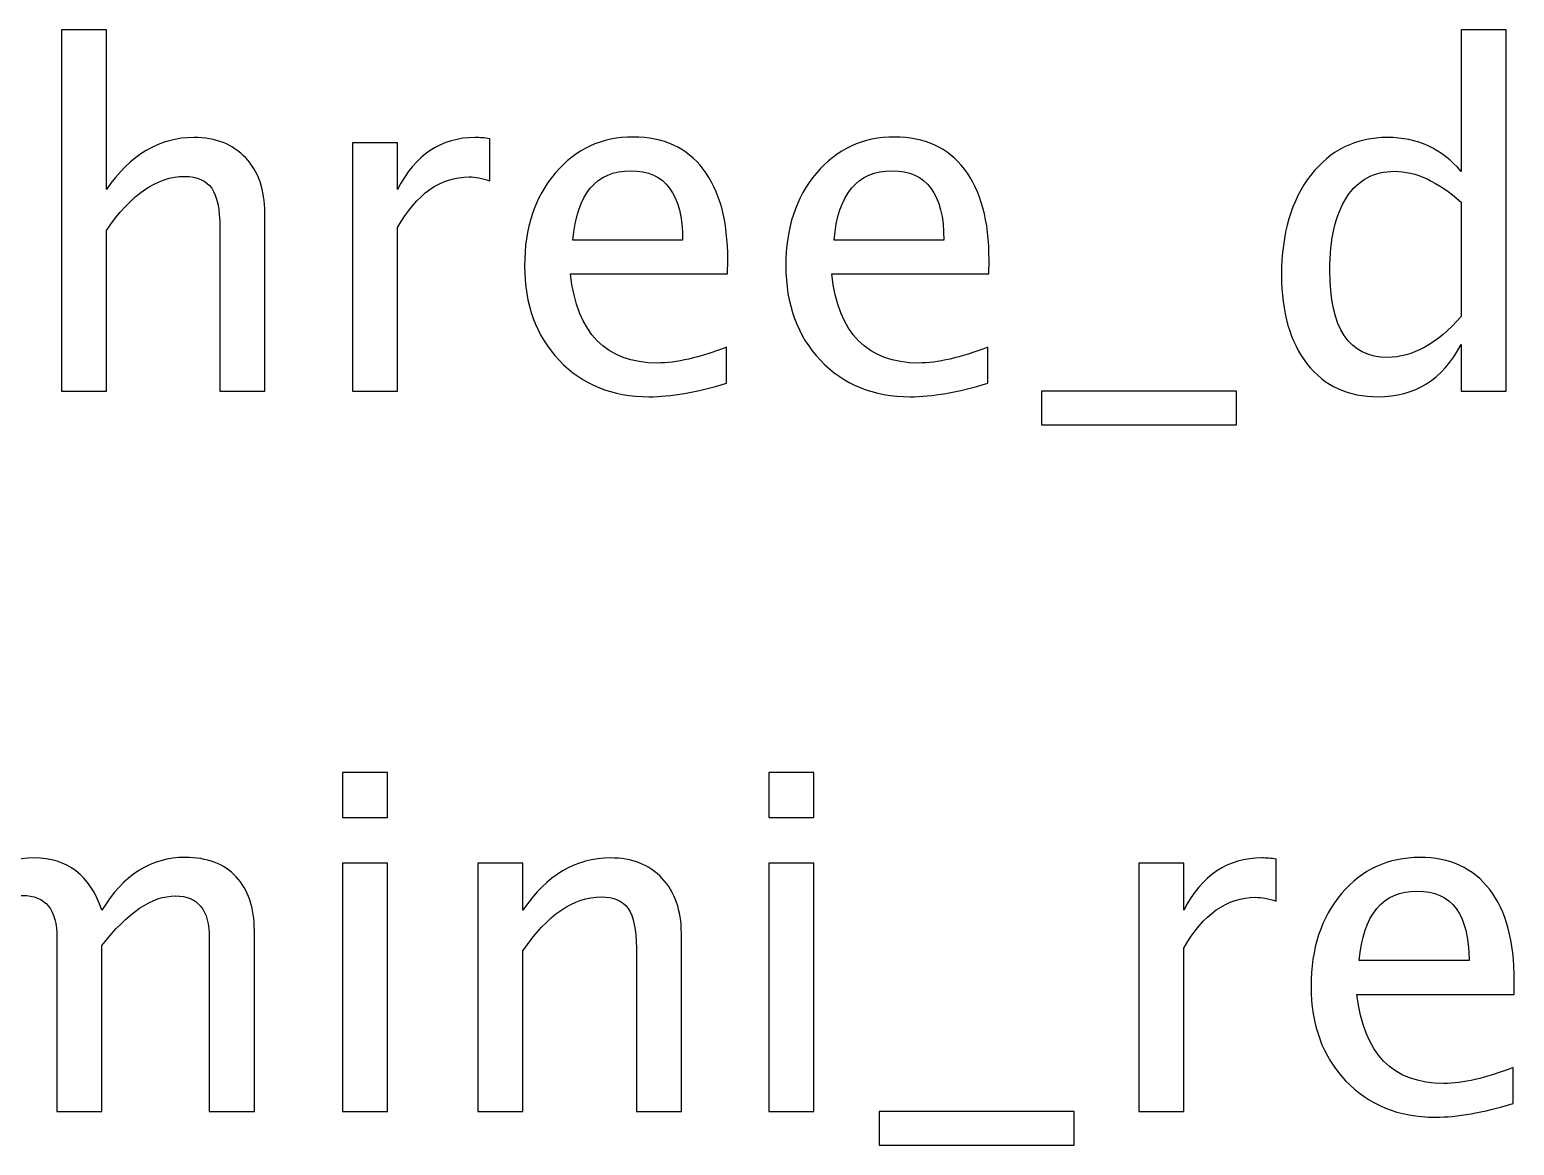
# Model space of a CAD drawing. Header units: centimetres. Extents: x -58 to 57, y -40 to 59.
# Drawn here: x -15.52 to 1.23, y 46.66 to 59.25 of the extents above; entities that cross this region are included whole.
import ezdxf

# ---------------------------------------------------------------- set-up
doc = ezdxf.new("R2010")
doc.units = ezdxf.units.CM
doc.header["$MEASUREMENT"] = 0
doc.layers.add('Layer 1', color=7, linetype='Continuous')

msp = doc.modelspace()

# ---------------------------------------------------------------- linework, layer by layer
at = {"layer": 'Layer 1'}
for points, knots in [([(-15.16189, 55.17044), (-15.16189, 55.17044), (-15.16189, 59.25032), (-15.16189, 59.25032), (-15.16189, 59.25032), (-15.16189, 59.25032), (-14.65389, 59.25032), (-14.65389, 59.25032), (-14.65389, 59.25032), (-14.65389, 59.25032), (-14.65389, 57.44498), (-14.65389, 57.44498), (-14.65389, 57.44498), (-14.3849, 57.83744), (-14.05505, 58.03323), (-13.66523, 58.03323), (-13.66523, 58.03323), (-13.42005, 58.03323), (-13.22514, 57.9565), (-13.08138, 57.80216), (-13.08138, 57.80216), (-12.93762, 57.64871), (-12.8653, 57.44145), (-12.8653, 57.18216), (-12.8653, 57.18216), (-12.8653, 57.18216), (-12.8653, 55.17044), (-12.8653, 55.17044), (-12.8653, 55.17044), (-12.8653, 55.17044), (-13.37331, 55.17044), (-13.37331, 55.17044), (-13.37331, 55.17044), (-13.37331, 55.17044), (-13.37331, 57.01635), (-13.37331, 57.01635), (-13.37331, 57.01635), (-13.37331, 57.22449), (-13.40417, 57.37266), (-13.46503, 57.46085), (-13.46503, 57.46085), (-13.52676, 57.54993), (-13.62819, 57.59402), (-13.77018, 57.59402), (-13.77018, 57.59402), (-14.08239, 57.59402), (-14.37696, 57.3903), (-14.65389, 56.98284), (-14.65389, 56.98284), (-14.65389, 56.98284), (-14.65389, 55.17044), (-14.65389, 55.17044), (-14.65389, 55.17044), (-14.65389, 55.17044), (-15.16189, 55.17044), (-15.16189, 55.17044)], [0, 0, 0, 0, 0.06666667, 0.06666667, 0.06666667, 0.06666667, 0.13333333, 0.13333333, 0.13333333, 0.13333333, 0.2, 0.2, 0.2, 0.2, 0.26666667, 0.26666667, 0.26666667, 0.26666667, 0.33333333, 0.33333333, 0.33333333, 0.33333333, 0.4, 0.4, 0.4, 0.4, 0.46666667, 0.46666667, 0.46666667, 0.46666667, 0.53333333, 0.53333333, 0.53333333, 0.53333333, 0.6, 0.6, 0.6, 0.6, 0.66666667, 0.66666667, 0.66666667, 0.66666667, 0.73333333, 0.73333333, 0.73333333, 0.73333333, 0.8, 0.8, 0.8, 0.8, 0.86666667, 0.86666667, 0.86666667, 0.86666667, 1, 1, 1, 1]), ([(0.63461, 55.17044), (0.63461, 55.17044), (0.63461, 55.69696), (0.63461, 55.69696), (0.63461, 55.69696), (0.42735, 55.30361), (0.11514, 55.10694), (-0.30202, 55.10694), (-0.30202, 55.10694), (-0.64068, 55.10694), (-0.90703, 55.22953), (-1.10106, 55.47559), (-1.10106, 55.47559), (-1.29509, 55.72166), (-1.3921, 56.05768), (-1.3921, 56.48366), (-1.3921, 56.48366), (-1.3921, 56.94932), (-1.28186, 57.32415), (-1.06225, 57.60814), (-1.06225, 57.60814), (-0.84177, 57.89124), (-0.55249, 58.03323), (-0.19354, 58.03323), (-0.19354, 58.03323), (0.13896, 58.03323), (0.41589, 57.90623), (0.63461, 57.65135), (0.63461, 57.65135), (0.63461, 57.65135), (0.63461, 59.25032), (0.63461, 59.25032), (0.63461, 59.25032), (0.63461, 59.25032), (1.14261, 59.25032), (1.14261, 59.25032), (1.14261, 59.25032), (1.14261, 59.25032), (1.14261, 55.17044), (1.14261, 55.17044), (1.14261, 55.17044), (1.14261, 55.17044), (0.63461, 55.17044), (0.63461, 55.17044)], [0, 0, 0, 0, 0.08333333, 0.08333333, 0.08333333, 0.08333333, 0.16666667, 0.16666667, 0.16666667, 0.16666667, 0.25, 0.25, 0.25, 0.25, 0.33333333, 0.33333333, 0.33333333, 0.33333333, 0.41666667, 0.41666667, 0.41666667, 0.41666667, 0.5, 0.5, 0.5, 0.5, 0.58333333, 0.58333333, 0.58333333, 0.58333333, 0.66666667, 0.66666667, 0.66666667, 0.66666667, 0.75, 0.75, 0.75, 0.75, 0.83333333, 0.83333333, 0.83333333, 0.83333333, 1, 1, 1, 1]), ([(-11.87753, 55.17044), (-11.87753, 55.17044), (-11.87753, 57.97503), (-11.87753, 57.97503), (-11.87753, 57.97503), (-11.87753, 57.97503), (-11.36953, 57.97503), (-11.36953, 57.97503), (-11.36953, 57.97503), (-11.36953, 57.97503), (-11.36953, 57.44498), (-11.36953, 57.44498), (-11.36953, 57.44498), (-11.16756, 57.83744), (-10.87476, 58.03323), (-10.49023, 58.03323), (-10.49023, 58.03323), (-10.4382, 58.03323), (-10.38351, 58.02882), (-10.32707, 58.02), (-10.32707, 58.02), (-10.32707, 58.02), (-10.32707, 57.54464), (-10.32707, 57.54464), (-10.32707, 57.54464), (-10.41526, 57.57374), (-10.49288, 57.58873), (-10.5599, 57.58873), (-10.5599, 57.58873), (-10.8827, 57.58873), (-11.15257, 57.39823), (-11.36953, 57.01635), (-11.36953, 57.01635), (-11.36953, 57.01635), (-11.36953, 55.17044), (-11.36953, 55.17044), (-11.36953, 55.17044), (-11.36953, 55.17044), (-11.87753, 55.17044), (-11.87753, 55.17044)], [0, 0, 0, 0, 0.09090909, 0.09090909, 0.09090909, 0.09090909, 0.18181818, 0.18181818, 0.18181818, 0.18181818, 0.27272727, 0.27272727, 0.27272727, 0.27272727, 0.36363636, 0.36363636, 0.36363636, 0.36363636, 0.45454545, 0.45454545, 0.45454545, 0.45454545, 0.54545455, 0.54545455, 0.54545455, 0.54545455, 0.63636364, 0.63636364, 0.63636364, 0.63636364, 0.72727273, 0.72727273, 0.72727273, 0.72727273, 0.81818182, 0.81818182, 0.81818182, 0.81818182, 1, 1, 1, 1]), ([(-7.6539, 55.2604), (-7.99521, 55.15809), (-8.28714, 55.10694), (-8.53055, 55.10694), (-8.53055, 55.10694), (-8.94595, 55.10694), (-9.28373, 55.24452), (-9.54391, 55.51881), (-9.54391, 55.51881), (-9.80408, 55.79309), (-9.93461, 56.14852), (-9.93461, 56.58596), (-9.93461, 56.58596), (-9.93461, 57.01018), (-9.81996, 57.35855), (-9.58977, 57.63107), (-9.58977, 57.63107), (-9.35958, 57.90271), (-9.06501, 58.03853), (-8.70606, 58.03853), (-8.70606, 58.03853), (-8.36651, 58.03853), (-8.10369, 57.9177), (-7.91848, 57.67605), (-7.91848, 57.67605), (-7.73328, 57.43439), (-7.64067, 57.0922), (-7.64067, 56.64858), (-7.64067, 56.64858), (-7.64067, 56.64858), (-7.64332, 56.49336), (-7.64332, 56.49336), (-7.64332, 56.49336), (-7.64332, 56.49336), (-9.41603, 56.49336), (-9.41603, 56.49336), (-9.41603, 56.49336), (-9.34194, 55.82308), (-9.01474, 55.48794), (-8.4353, 55.48794), (-8.4353, 55.48794), (-8.22275, 55.48794), (-7.96258, 55.54791), (-7.6539, 55.66786), (-7.6539, 55.66786), (-7.6539, 55.66786), (-7.6539, 55.2604), (-7.6539, 55.2604)], [0, 0, 0, 0, 0.07692308, 0.07692308, 0.07692308, 0.07692308, 0.15384615, 0.15384615, 0.15384615, 0.15384615, 0.23076923, 0.23076923, 0.23076923, 0.23076923, 0.30769231, 0.30769231, 0.30769231, 0.30769231, 0.38461538, 0.38461538, 0.38461538, 0.38461538, 0.46153846, 0.46153846, 0.46153846, 0.46153846, 0.53846154, 0.53846154, 0.53846154, 0.53846154, 0.61538462, 0.61538462, 0.61538462, 0.61538462, 0.69230769, 0.69230769, 0.69230769, 0.69230769, 0.76923077, 0.76923077, 0.76923077, 0.76923077, 0.84615385, 0.84615385, 0.84615385, 0.84615385, 1, 1, 1, 1]), ([(-4.70556, 55.2604), (-5.04687, 55.15809), (-5.3388, 55.10694), (-5.58221, 55.10694), (-5.58221, 55.10694), (-5.99761, 55.10694), (-6.33539, 55.24452), (-6.59557, 55.51881), (-6.59557, 55.51881), (-6.85574, 55.79309), (-6.98627, 56.14852), (-6.98627, 56.58596), (-6.98627, 56.58596), (-6.98627, 57.01018), (-6.87162, 57.35855), (-6.64143, 57.63107), (-6.64143, 57.63107), (-6.41124, 57.90271), (-6.11667, 58.03853), (-5.75772, 58.03853), (-5.75772, 58.03853), (-5.41817, 58.03853), (-5.15535, 57.9177), (-4.97014, 57.67605), (-4.97014, 57.67605), (-4.78494, 57.43439), (-4.69233, 57.0922), (-4.69233, 56.64858), (-4.69233, 56.64858), (-4.69233, 56.64858), (-4.69498, 56.49336), (-4.69498, 56.49336), (-4.69498, 56.49336), (-4.69498, 56.49336), (-6.46769, 56.49336), (-6.46769, 56.49336), (-6.46769, 56.49336), (-6.3936, 55.82308), (-6.0664, 55.48794), (-5.48696, 55.48794), (-5.48696, 55.48794), (-5.27441, 55.48794), (-5.01424, 55.54791), (-4.70556, 55.66786), (-4.70556, 55.66786), (-4.70556, 55.66786), (-4.70556, 55.2604), (-4.70556, 55.2604)], [0, 0, 0, 0, 0.07692308, 0.07692308, 0.07692308, 0.07692308, 0.15384615, 0.15384615, 0.15384615, 0.15384615, 0.23076923, 0.23076923, 0.23076923, 0.23076923, 0.30769231, 0.30769231, 0.30769231, 0.30769231, 0.38461538, 0.38461538, 0.38461538, 0.38461538, 0.46153846, 0.46153846, 0.46153846, 0.46153846, 0.53846154, 0.53846154, 0.53846154, 0.53846154, 0.61538462, 0.61538462, 0.61538462, 0.61538462, 0.69230769, 0.69230769, 0.69230769, 0.69230769, 0.76923077, 0.76923077, 0.76923077, 0.76923077, 0.84615385, 0.84615385, 0.84615385, 0.84615385, 1, 1, 1, 1]), ([(-9.38957, 56.87436), (-9.38957, 56.87436), (-8.15132, 56.87436), (-8.15132, 56.87436), (-8.15132, 56.87436), (-8.15132, 57.39647), (-8.34623, 57.65752), (-8.73516, 57.65752), (-8.73516, 57.65752), (-9.12675, 57.65752), (-9.34459, 57.39647), (-9.38957, 56.87436)], [0, 0, 0, 0, 0.25, 0.25, 0.25, 0.25, 0.5, 0.5, 0.5, 0.5, 1, 1, 1, 1]), ([(-6.44123, 56.87436), (-6.44123, 56.87436), (-5.20298, 56.87436), (-5.20298, 56.87436), (-5.20298, 56.87436), (-5.20298, 57.39647), (-5.39789, 57.65752), (-5.78682, 57.65752), (-5.78682, 57.65752), (-6.17841, 57.65752), (-6.39625, 57.39647), (-6.44123, 56.87436)], [0, 0, 0, 0, 0.25, 0.25, 0.25, 0.25, 0.5, 0.5, 0.5, 0.5, 1, 1, 1, 1]), ([(0.63461, 57.30386), (0.37091, 57.53582), (0.12132, 57.65223), (-0.11504, 57.65223), (-0.11504, 57.65223), (-0.34788, 57.65223), (-0.52779, 57.55522), (-0.65568, 57.36031), (-0.65568, 57.36031), (-0.78356, 57.16628), (-0.84706, 56.89111), (-0.84706, 56.53481), (-0.84706, 56.53481), (-0.84706, 55.87952), (-0.6301, 55.55144), (-0.1953, 55.55144), (-0.1953, 55.55144), (0.08692, 55.55144), (0.36385, 55.70578), (0.63461, 56.01358), (0.63461, 56.01358), (0.63461, 56.01358), (0.63461, 57.30386), (0.63461, 57.30386)], [0, 0, 0, 0, 0.14285714, 0.14285714, 0.14285714, 0.14285714, 0.28571429, 0.28571429, 0.28571429, 0.28571429, 0.42857143, 0.42857143, 0.42857143, 0.42857143, 0.57142857, 0.57142857, 0.57142857, 0.57142857, 0.71428571, 0.71428571, 0.71428571, 0.71428571, 1, 1, 1, 1]), ([(-4.10143, 54.78944), (-4.10143, 54.78944), (-4.10143, 55.17044), (-4.10143, 55.17044), (-4.10143, 55.17044), (-4.10143, 55.17044), (-1.9001, 55.17044), (-1.9001, 55.17044), (-1.9001, 55.17044), (-1.9001, 55.17044), (-1.9001, 54.78944), (-1.9001, 54.78944), (-1.9001, 54.78944), (-1.9001, 54.78944), (-4.10143, 54.78944), (-4.10143, 54.78944)], [0, 0, 0, 0, 0.2, 0.2, 0.2, 0.2, 0.4, 0.4, 0.4, 0.4, 0.6, 0.6, 0.6, 0.6, 1, 1, 1, 1]), ([(-11.99087, 50.35679), (-11.99087, 50.35679), (-11.99087, 50.86479), (-11.99087, 50.86479), (-11.99087, 50.86479), (-11.99087, 50.86479), (-11.48287, 50.86479), (-11.48287, 50.86479), (-11.48287, 50.86479), (-11.48287, 50.86479), (-11.48287, 50.35679), (-11.48287, 50.35679), (-11.48287, 50.35679), (-11.48287, 50.35679), (-11.99087, 50.35679), (-11.99087, 50.35679)], [0, 0, 0, 0, 0.2, 0.2, 0.2, 0.2, 0.4, 0.4, 0.4, 0.4, 0.6, 0.6, 0.6, 0.6, 1, 1, 1, 1]), ([(-7.17722, 50.35679), (-7.17722, 50.35679), (-7.17722, 50.86479), (-7.17722, 50.86479), (-7.17722, 50.86479), (-7.17722, 50.86479), (-6.66922, 50.86479), (-6.66922, 50.86479), (-6.66922, 50.86479), (-6.66922, 50.86479), (-6.66922, 50.35679), (-6.66922, 50.35679), (-6.66922, 50.35679), (-6.66922, 50.35679), (-7.17722, 50.35679), (-7.17722, 50.35679)], [0, 0, 0, 0, 0.2, 0.2, 0.2, 0.2, 0.4, 0.4, 0.4, 0.4, 0.6, 0.6, 0.6, 0.6, 1, 1, 1, 1]), ([(-16.93153, 47.03891), (-16.93153, 47.03891), (-16.93153, 49.8435), (-16.93153, 49.8435), (-16.93153, 49.8435), (-16.93153, 49.8435), (-16.42353, 49.8435), (-16.42353, 49.8435), (-16.42353, 49.8435), (-16.42353, 49.8435), (-16.42353, 49.31345), (-16.42353, 49.31345), (-16.42353, 49.31345), (-16.1757, 49.70591), (-15.8582, 49.9017), (-15.46926, 49.9017), (-15.46926, 49.9017), (-15.09444, 49.9017), (-14.83956, 49.70591), (-14.70374, 49.31345), (-14.70374, 49.31345), (-14.46297, 49.70944), (-14.14899, 49.907), (-13.76358, 49.907), (-13.76358, 49.907), (-13.51752, 49.907), (-13.32614, 49.83468), (-13.18944, 49.68915), (-13.18944, 49.68915), (-13.05274, 49.54363), (-12.98394, 49.3399), (-12.98394, 49.07797), (-12.98394, 49.07797), (-12.98394, 49.07797), (-12.98394, 47.03891), (-12.98394, 47.03891), (-12.98394, 47.03891), (-12.98394, 47.03891), (-13.49194, 47.03891), (-13.49194, 47.03891), (-13.49194, 47.03891), (-13.49194, 47.03891), (-13.49194, 48.99418), (-13.49194, 48.99418), (-13.49194, 48.99418), (-13.49194, 49.31345), (-13.61894, 49.47308), (-13.87294, 49.47308), (-13.87294, 49.47308), (-14.13665, 49.47308), (-14.41358, 49.28699), (-14.70374, 48.91393), (-14.70374, 48.91393), (-14.70374, 48.91393), (-14.70374, 47.03891), (-14.70374, 47.03891), (-14.70374, 47.03891), (-14.70374, 47.03891), (-15.21174, 47.03891), (-15.21174, 47.03891), (-15.21174, 47.03891), (-15.21174, 47.03891), (-15.21174, 48.99595), (-15.21174, 48.99595), (-15.21174, 48.99595), (-15.21174, 49.31786), (-15.3405, 49.47837), (-15.59891, 49.47837), (-15.59891, 49.47837), (-15.85556, 49.47837), (-16.13072, 49.2914), (-16.42353, 48.91657), (-16.42353, 48.91657), (-16.42353, 48.91657), (-16.42353, 47.03891), (-16.42353, 47.03891), (-16.42353, 47.03891), (-16.42353, 47.03891), (-16.93153, 47.03891), (-16.93153, 47.03891)], [0, 0, 0, 0, 0.04761905, 0.04761905, 0.04761905, 0.04761905, 0.0952381, 0.0952381, 0.0952381, 0.0952381, 0.14285714, 0.14285714, 0.14285714, 0.14285714, 0.19047619, 0.19047619, 0.19047619, 0.19047619, 0.23809524, 0.23809524, 0.23809524, 0.23809524, 0.28571429, 0.28571429, 0.28571429, 0.28571429, 0.33333333, 0.33333333, 0.33333333, 0.33333333, 0.38095238, 0.38095238, 0.38095238, 0.38095238, 0.42857143, 0.42857143, 0.42857143, 0.42857143, 0.47619048, 0.47619048, 0.47619048, 0.47619048, 0.52380952, 0.52380952, 0.52380952, 0.52380952, 0.57142857, 0.57142857, 0.57142857, 0.57142857, 0.61904762, 0.61904762, 0.61904762, 0.61904762, 0.66666667, 0.66666667, 0.66666667, 0.66666667, 0.71428571, 0.71428571, 0.71428571, 0.71428571, 0.76190476, 0.76190476, 0.76190476, 0.76190476, 0.80952381, 0.80952381, 0.80952381, 0.80952381, 0.85714286, 0.85714286, 0.85714286, 0.85714286, 0.9047619, 0.9047619, 0.9047619, 0.9047619, 1, 1, 1, 1]), ([(-11.99087, 47.03891), (-11.99087, 47.03891), (-11.99087, 49.8435), (-11.99087, 49.8435), (-11.99087, 49.8435), (-11.99087, 49.8435), (-11.48287, 49.8435), (-11.48287, 49.8435), (-11.48287, 49.8435), (-11.48287, 49.8435), (-11.48287, 47.03891), (-11.48287, 47.03891), (-11.48287, 47.03891), (-11.48287, 47.03891), (-11.99087, 47.03891), (-11.99087, 47.03891)], [0, 0, 0, 0, 0.2, 0.2, 0.2, 0.2, 0.4, 0.4, 0.4, 0.4, 0.6, 0.6, 0.6, 0.6, 1, 1, 1, 1]), ([(-10.46158, 47.03891), (-10.46158, 47.03891), (-10.46158, 49.8435), (-10.46158, 49.8435), (-10.46158, 49.8435), (-10.46158, 49.8435), (-9.95358, 49.8435), (-9.95358, 49.8435), (-9.95358, 49.8435), (-9.95358, 49.8435), (-9.95358, 49.31345), (-9.95358, 49.31345), (-9.95358, 49.31345), (-9.68459, 49.70591), (-9.35474, 49.9017), (-8.96492, 49.9017), (-8.96492, 49.9017), (-8.71974, 49.9017), (-8.52483, 49.82497), (-8.38107, 49.67063), (-8.38107, 49.67063), (-8.23731, 49.51718), (-8.16499, 49.30992), (-8.16499, 49.05063), (-8.16499, 49.05063), (-8.16499, 49.05063), (-8.16499, 47.03891), (-8.16499, 47.03891), (-8.16499, 47.03891), (-8.16499, 47.03891), (-8.673, 47.03891), (-8.673, 47.03891), (-8.673, 47.03891), (-8.673, 47.03891), (-8.673, 48.88482), (-8.673, 48.88482), (-8.673, 48.88482), (-8.673, 49.09296), (-8.70386, 49.24113), (-8.76472, 49.32932), (-8.76472, 49.32932), (-8.82645, 49.4184), (-8.92788, 49.46249), (-9.06987, 49.46249), (-9.06987, 49.46249), (-9.38208, 49.46249), (-9.67665, 49.25877), (-9.95358, 48.85131), (-9.95358, 48.85131), (-9.95358, 48.85131), (-9.95358, 47.03891), (-9.95358, 47.03891), (-9.95358, 47.03891), (-9.95358, 47.03891), (-10.46158, 47.03891), (-10.46158, 47.03891)], [0, 0, 0, 0, 0.06666667, 0.06666667, 0.06666667, 0.06666667, 0.13333333, 0.13333333, 0.13333333, 0.13333333, 0.2, 0.2, 0.2, 0.2, 0.26666667, 0.26666667, 0.26666667, 0.26666667, 0.33333333, 0.33333333, 0.33333333, 0.33333333, 0.4, 0.4, 0.4, 0.4, 0.46666667, 0.46666667, 0.46666667, 0.46666667, 0.53333333, 0.53333333, 0.53333333, 0.53333333, 0.6, 0.6, 0.6, 0.6, 0.66666667, 0.66666667, 0.66666667, 0.66666667, 0.73333333, 0.73333333, 0.73333333, 0.73333333, 0.8, 0.8, 0.8, 0.8, 0.86666667, 0.86666667, 0.86666667, 0.86666667, 1, 1, 1, 1]), ([(-7.17722, 47.03891), (-7.17722, 47.03891), (-7.17722, 49.8435), (-7.17722, 49.8435), (-7.17722, 49.8435), (-7.17722, 49.8435), (-6.66922, 49.8435), (-6.66922, 49.8435), (-6.66922, 49.8435), (-6.66922, 49.8435), (-6.66922, 47.03891), (-6.66922, 47.03891), (-6.66922, 47.03891), (-6.66922, 47.03891), (-7.17722, 47.03891), (-7.17722, 47.03891)], [0, 0, 0, 0, 0.2, 0.2, 0.2, 0.2, 0.4, 0.4, 0.4, 0.4, 0.6, 0.6, 0.6, 0.6, 1, 1, 1, 1]), ([(-3.0021, 47.03891), (-3.0021, 47.03891), (-3.0021, 49.8435), (-3.0021, 49.8435), (-3.0021, 49.8435), (-3.0021, 49.8435), (-2.4941, 49.8435), (-2.4941, 49.8435), (-2.4941, 49.8435), (-2.4941, 49.8435), (-2.4941, 49.31345), (-2.4941, 49.31345), (-2.4941, 49.31345), (-2.29213, 49.70591), (-1.99933, 49.9017), (-1.6148, 49.9017), (-1.6148, 49.9017), (-1.56277, 49.9017), (-1.50808, 49.89729), (-1.45164, 49.88847), (-1.45164, 49.88847), (-1.45164, 49.88847), (-1.45164, 49.41311), (-1.45164, 49.41311), (-1.45164, 49.41311), (-1.53983, 49.44221), (-1.61745, 49.4572), (-1.68447, 49.4572), (-1.68447, 49.4572), (-2.00727, 49.4572), (-2.27714, 49.2667), (-2.4941, 48.88482), (-2.4941, 48.88482), (-2.4941, 48.88482), (-2.4941, 47.03891), (-2.4941, 47.03891), (-2.4941, 47.03891), (-2.4941, 47.03891), (-3.0021, 47.03891), (-3.0021, 47.03891)], [0, 0, 0, 0, 0.09090909, 0.09090909, 0.09090909, 0.09090909, 0.18181818, 0.18181818, 0.18181818, 0.18181818, 0.27272727, 0.27272727, 0.27272727, 0.27272727, 0.36363636, 0.36363636, 0.36363636, 0.36363636, 0.45454545, 0.45454545, 0.45454545, 0.45454545, 0.54545455, 0.54545455, 0.54545455, 0.54545455, 0.63636364, 0.63636364, 0.63636364, 0.63636364, 0.72727273, 0.72727273, 0.72727273, 0.72727273, 0.81818182, 0.81818182, 0.81818182, 0.81818182, 1, 1, 1, 1]), ([(1.22153, 47.12887), (0.88022, 47.02656), (0.58829, 46.97541), (0.34488, 46.97541), (0.34488, 46.97541), (-0.07052, 46.97541), (-0.4083, 47.11299), (-0.66848, 47.38728), (-0.66848, 47.38728), (-0.92865, 47.66156), (-1.05918, 48.01699), (-1.05918, 48.45443), (-1.05918, 48.45443), (-1.05918, 48.87865), (-0.94453, 49.22702), (-0.71434, 49.49954), (-0.71434, 49.49954), (-0.48415, 49.77118), (-0.18958, 49.907), (0.16937, 49.907), (0.16937, 49.907), (0.50892, 49.907), (0.77174, 49.78617), (0.95695, 49.54452), (0.95695, 49.54452), (1.14215, 49.30286), (1.23476, 48.96067), (1.23476, 48.51705), (1.23476, 48.51705), (1.23476, 48.51705), (1.23211, 48.36183), (1.23211, 48.36183), (1.23211, 48.36183), (1.23211, 48.36183), (-0.5406, 48.36183), (-0.5406, 48.36183), (-0.5406, 48.36183), (-0.46651, 47.69155), (-0.13931, 47.35641), (0.44013, 47.35641), (0.44013, 47.35641), (0.65268, 47.35641), (0.91285, 47.41638), (1.22153, 47.53633), (1.22153, 47.53633), (1.22153, 47.53633), (1.22153, 47.12887), (1.22153, 47.12887)], [0, 0, 0, 0, 0.07692308, 0.07692308, 0.07692308, 0.07692308, 0.15384615, 0.15384615, 0.15384615, 0.15384615, 0.23076923, 0.23076923, 0.23076923, 0.23076923, 0.30769231, 0.30769231, 0.30769231, 0.30769231, 0.38461538, 0.38461538, 0.38461538, 0.38461538, 0.46153846, 0.46153846, 0.46153846, 0.46153846, 0.53846154, 0.53846154, 0.53846154, 0.53846154, 0.61538462, 0.61538462, 0.61538462, 0.61538462, 0.69230769, 0.69230769, 0.69230769, 0.69230769, 0.76923077, 0.76923077, 0.76923077, 0.76923077, 0.84615385, 0.84615385, 0.84615385, 0.84615385, 1, 1, 1, 1]), ([(-0.51414, 48.74283), (-0.51414, 48.74283), (0.72411, 48.74283), (0.72411, 48.74283), (0.72411, 48.74283), (0.72411, 49.26494), (0.5292, 49.52599), (0.14027, 49.52599), (0.14027, 49.52599), (-0.25132, 49.52599), (-0.46916, 49.26494), (-0.51414, 48.74283)], [0, 0, 0, 0, 0.25, 0.25, 0.25, 0.25, 0.5, 0.5, 0.5, 0.5, 1, 1, 1, 1]), ([(-5.93368, 46.65791), (-5.93368, 46.65791), (-5.93368, 47.03891), (-5.93368, 47.03891), (-5.93368, 47.03891), (-5.93368, 47.03891), (-3.73235, 47.03891), (-3.73235, 47.03891), (-3.73235, 47.03891), (-3.73235, 47.03891), (-3.73235, 46.65791), (-3.73235, 46.65791), (-3.73235, 46.65791), (-3.73235, 46.65791), (-5.93368, 46.65791), (-5.93368, 46.65791)], [0, 0, 0, 0, 0.2, 0.2, 0.2, 0.2, 0.4, 0.4, 0.4, 0.4, 0.6, 0.6, 0.6, 0.6, 1, 1, 1, 1])]:
    msp.add_open_spline(points, degree=3, knots=knots, dxfattribs=at)

doc.saveas('drawing.dxf')
